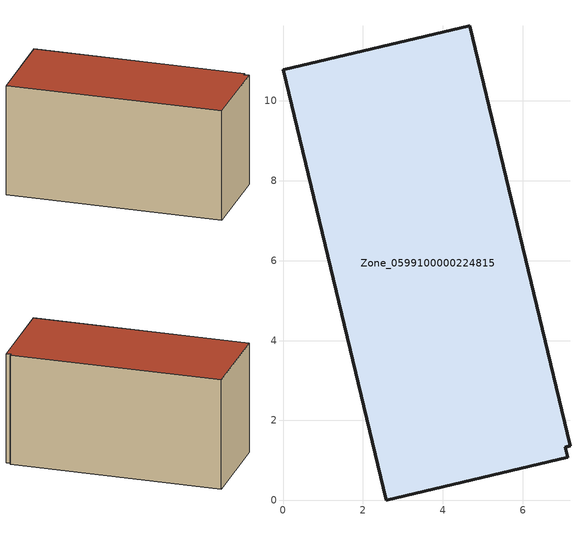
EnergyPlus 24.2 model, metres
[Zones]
Zone_0599100000224815
 floor ground (C_G): 7.18,1.37 7.06,1.34 7.12,1.08 2.58,0 0,10.77 4.67,11.88 z0
 wall outside (C_F): 7.18,1.37 4.67,11.88 0,10.77 2.58,0 7.12,1.08 7.06,1.34 7.18,1.37 z0:5.85
 roof outside (C_R): 7.06,1.34 7.18,1.37 4.67,11.88 0,10.77 2.58,0 7.12,1.08 z5.85
[BUILDING]
Pand.0599100000224815: North Axis=0; Terrain=City; Loads Convergence Tolerance Value=0.04; Temperature Convergence Tolerance Value=0.4; Solar Distribution=FullExterior; Maximum Number of Warmup Days=25; Minimum Number of Warmup Days=1
[Site:Location]
Rotterdam.The.Hague.AP_ZH_NLD Design_Conditions: Latitude=51.96; Longitude=4.45; Time Zone=1; Elevation=-4.5
[SITE:GROUNDTEMPERATURE:BUILDINGSURFACE]
18, 18, 18, 18, 18, 18, 18, 18, 18, 18, 18, 18
[MATERIAL] Thermal Absorptance=0.9; Solar Absorptance=0.7; Visible Absorptance=0.7
Name | Roughness | Thickness | Conductivity | Density | Specific Heat
G.TI.1975-1991 | MediumSmooth | 0.15 | 0.288461 | 540 | 1210
F.TI.1975-1991 | Rough | 0.3 | 0.230769 | 1920 | 840
R.TI.1975-1991 | MediumRough | 0.2 | 0.153846 | 1500 | 1000
[CONSTRUCTION]
C_G: G.TI.1975-1991
C_F: F.TI.1975-1991
C_R: R.TI.1975-1991
[ZONE]
Zone_0599100000224815: Type=1; Multiplier=1; Ceiling Height=Autocalculate; Volume=Autocalculate; Floor Area=autocalculate; Part of Total Floor Area=Yes
[ZONEINFILTRATION:DESIGNFLOWRATE]
Infil_Zone_0599100000224815: Zone or ZoneList or Space or SpaceList=Zone_0599100000224815; Schedule=AlwaysOn; Design Flow Rate Calculation Method=Flow/Area; Flow Rate per Floor Area=0.003; Constant Term Coefficient=1; Temperature Term Coefficient=0; Velocity Term Coefficient=0; Velocity Squared Term Coefficient=0
[HVACTEMPLATE:ZONE:IDEALLOADSAIRSYSTEM]
Zone_0599100000224815: Maximum Heating Supply Air Temperature=50; Minimum Cooling Supply Air Temperature=13; Maximum Heating Supply Air Humidity Ratio=0.0156; Minimum Cooling Supply Air Humidity Ratio=0.0077; Heating Limit=NoLimit; Cooling Limit=NoLimit; Dehumidification Control Type=ConstantSensibleHeatRatio; Cooling Sensible Heat Ratio=0.7; Dehumidification Setpoint=60; Humidification Control Type=None; Humidification Setpoint=30; Outdoor Air Method=None; Outdoor Air Flow Rate per Person=0.00944; Outdoor Air Flow Rate per Zone Floor Area=0; Outdoor Air Flow Rate per Zone=0; Demand Controlled Ventilation Type=None; Outdoor Air Economizer Type=NoEconomizer; Heat Recovery Type=None; Sensible Heat Recovery Effectiveness=0.7; Latent Heat Recovery Effectiveness=0.65
[ZONECONTROL:THERMOSTAT]
ThermostatControl_Zone_0599100000224815: Zone or ZoneList=Zone_0599100000224815; Control Type Schedule=DualSetpointControlType; Control 1=Thermostat_Zone_0599100000224815; Temperature Difference Between Cutout And Setpoint=0
[THERMOSTATSETPOINT:DUALSETPOINT]
Thermostat_Zone_0599100000224815: Heating Setpoint Temperature Schedule=HeatingSetpoint_Zone_0599100000224815; Cooling Setpoint Temperature Schedule=CoolingSetpoint_Zone_0599100000224815
[SCHEDULE:COMPACT]
HeatingSetpoint_Zone_0599100000224815: Through: 12/31, For: AllDays, Until: 24:00, 21
CoolingSetpoint_Zone_0599100000224815: Through: 12/31, For: AllDays, Until: 24:00, 24
DualSetpointControlType: Through: 12/31, For: AllDays, Until: 24:00, 4
AlwaysOn: Through: 12/31, For: AllDays, Until: 24:00, 1
